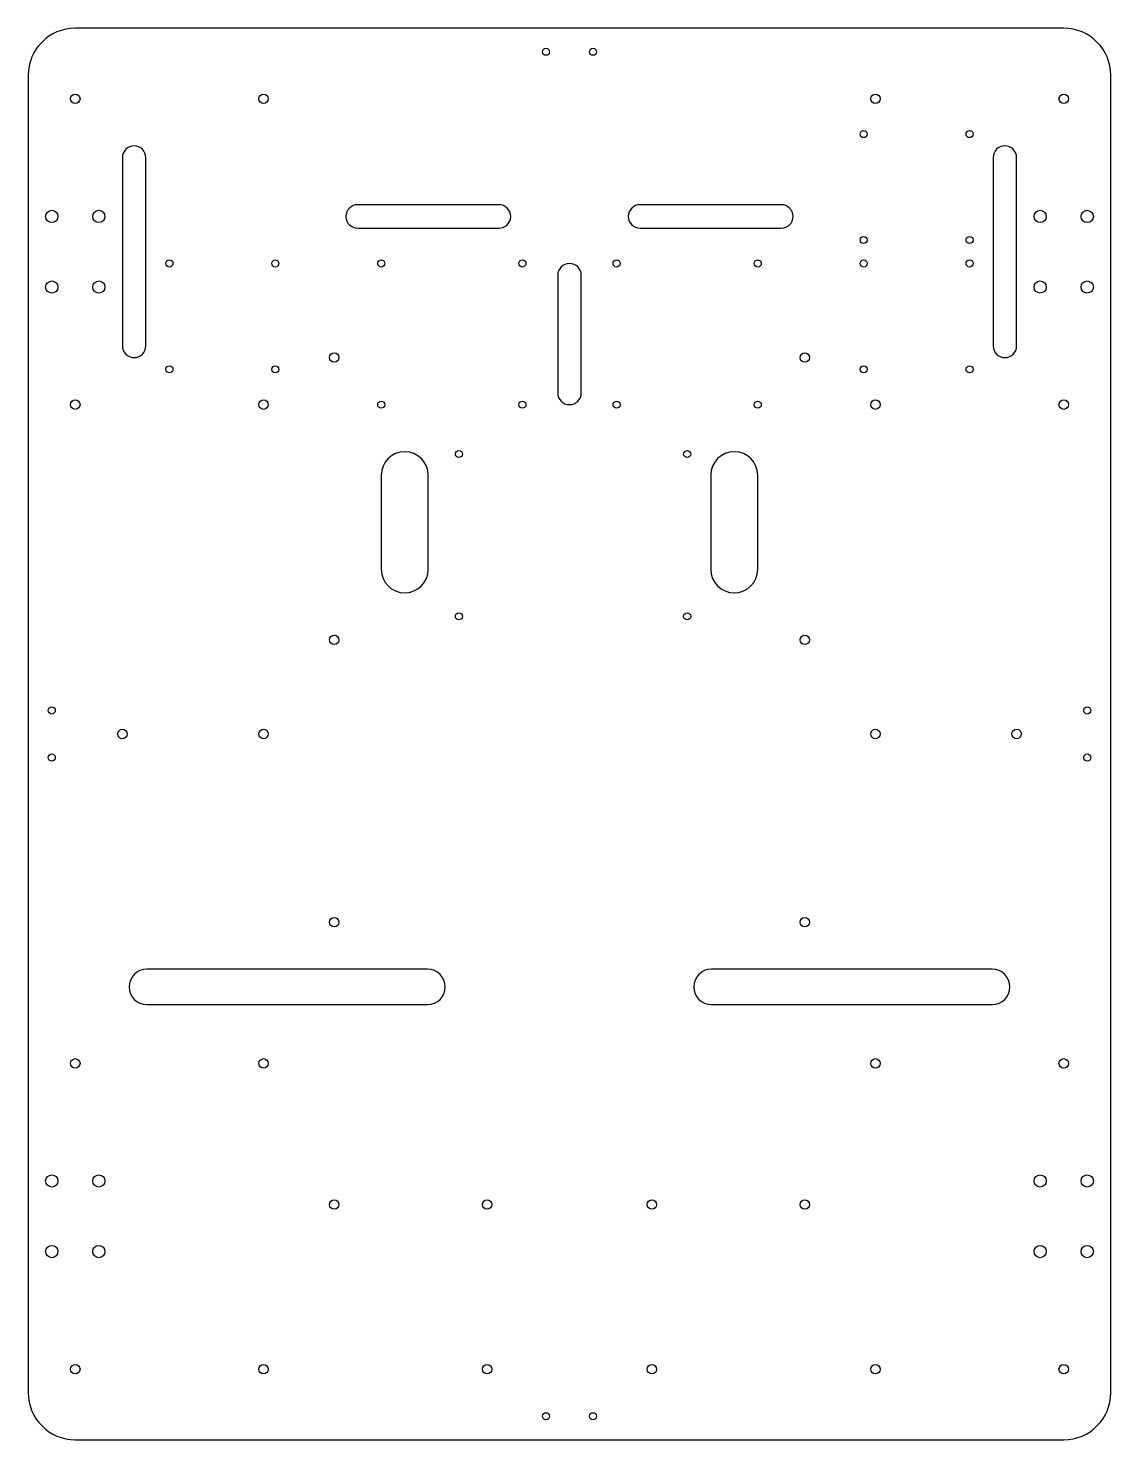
# Model space of a CAD drawing. Header units: millimetres. Extents: x -230 to 230, y -300 to 300.
import ezdxf

# ---------------------------------------------------------------- set-up
doc = ezdxf.new("R2010")
doc.units = ezdxf.units.MM

msp = doc.modelspace()

# ---------------------------------------------------------------- linework, layer by layer
at = {"color": 7, "linetype": 'Continuous', "lineweight": 25}
for p, q in [((210, 300), (-210, 300)), ((-230, 280), (-230, -280)), ((230, -280), (230, 280)), ((-190, 245), (-190, 165)), ((-180, 165), (-180, 245)), ((180, 245), (180, 165)), ((190, 165), (190, 245)), ((-30, 225), (-90, 225)), ((90, 225), (30, 225)), ((-90, 215), (-30, 215)), ((30, 215), (90, 215)), ((-5, 195), (-5, 145)), ((5, 145), (5, 195)), ((-80, 110), (-80, 70)), ((-60, 70), (-60, 110)), ((60, 110), (60, 70)), ((80, 70), (80, 110)), ((-60.33, -100), (-179.67, -100)), ((179.67, -100), (60.33, -100)), ((-179.67, -115), (-60.33, -115)), ((60.33, -115), (179.67, -115)), ((-210, -300), (210, -300))]:
    msp.add_line(p, q, dxfattribs=at)
for centre, radius in [((-10, 290), 1.5), ((10, 290), 1.5), ((-210, 270), 2), ((-130, 270), 2), ((130, 270), 2), ((210, 270), 2), ((125, 255), 1.5), ((170, 255), 1.5), ((-220, 220), 2.6), ((-200, 220), 2.6), ((200, 220), 2.6), ((220, 220), 2.6), ((125, 210), 1.5), ((170, 210), 1.5), ((-170, 200), 1.5), ((-125, 200), 1.5), ((-80, 200), 1.5), ((-20, 200), 1.5), ((20, 200), 1.5), ((80, 200), 1.5), ((125, 200), 1.5), ((170, 200), 1.5), ((-220, 190), 2.6), ((-200, 190), 2.6), ((200, 190), 2.6), ((220, 190), 2.6), ((-100, 160), 2), ((100, 160), 2), ((-170, 155), 1.5), ((-125, 155), 1.5), ((125, 155), 1.5), ((170, 155), 1.5), ((-210, 140), 2), ((-130, 140), 2), ((-80, 140), 1.5), ((-20, 140), 1.5), ((20, 140), 1.5), ((80, 140), 1.5), ((130, 140), 2), ((210, 140), 2), ((-47, 119), 1.5), ((50, 119), 1.5), ((-47, 50), 1.5), ((50, 50), 1.5), ((-100, 40), 2), ((100, 40), 2), ((-220, 10), 1.5), ((220, 10), 1.5), ((-190, 0), 2), ((-130, 0), 2), ((130, 0), 2), ((190, 0), 2), ((-220, -10), 1.5), ((220, -10), 1.5), ((-100, -80), 2), ((100, -80), 2), ((-210, -140), 2), ((-130, -140), 2), ((130, -140), 2), ((210, -140), 2), ((-220, -190), 2.6), ((-200, -190), 2.6), ((200, -190), 2.6), ((220, -190), 2.6), ((-100, -200), 2), ((-35, -200), 2), ((35, -200), 2), ((100, -200), 2), ((-220, -220), 2.6), ((-200, -220), 2.6), ((200, -220), 2.6), ((220, -220), 2.6), ((-210, -270), 2), ((-130, -270), 2), ((-35, -270), 2), ((35, -270), 2), ((130, -270), 2), ((210, -270), 2), ((-10, -290), 1.5), ((10, -290), 1.5)]:
    msp.add_circle(centre, radius, dxfattribs=at)
for centre, radius, start, end in [((-210, 280), 20, 90, 180), ((210, 280), 20, 0, 90), ((-185, 245), 5, 0, 180), ((185, 245), 5, 0, 180), ((-90, 220), 5, 90, 270), ((-30, 220), 5, 270, 90), ((30, 220), 5, 90, 270), ((90, 220), 5, 270, 90), ((0, 195), 5, 0, 180), ((-185, 165), 5, 180, 0), ((185, 165), 5, 180, 0), ((0, 145), 5, 180, 0), ((70, 110), 10, 0, 180), ((-70, 110), 10, 0, 180), ((-70, 70), 10, 180, 0), ((70, 70), 10, 180, 0), ((-179.67, -107.5), 7.5, 90, 270), ((-60.33, -107.5), 7.5, 270, 90), ((60.33, -107.5), 7.5, 90, 270), ((179.67, -107.5), 7.5, 270, 90), ((-210, -280), 20, 180, 270), ((210, -280), 20, 270, 0)]:
    msp.add_arc(centre, radius, start, end, dxfattribs=at)

doc.saveas('drawing.dxf')
